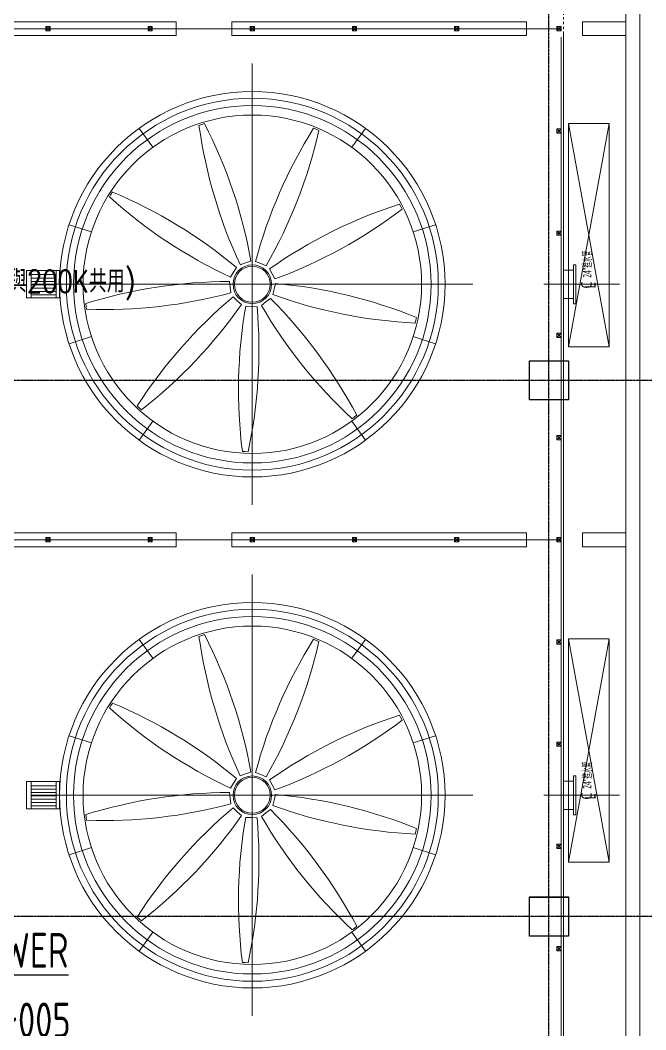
# Model space of a CAD drawing. Extents: x -18238 to -8686, y -1229 to 9502.
# Drawn here: x -14985 to -13865, y 2580 to 4387 of the extents above; entities that cross this region are included whole.
import ezdxf
from ezdxf.enums import TextEntityAlignment as Align

# ---------------------------------------------------------------- set-up
doc = ezdxf.new("R2010")
doc.units = 0
doc.linetypes.add('X-CUB3-LR20$0$COL-CEN-LIN', pattern=[3.25, 2.5, -0.25, 0.25, -0.25])
doc.linetypes.add('X-CUB3-LR20$0$虛線', pattern=[0.846667, 0.423333, -0.423333])
for name, color, linetype in [('188K-SM-03-C3-LR1-MECH-EQ-Y2257103$0$AC-EQ', 1, 'Continuous'), ('188K-SM-03-C3-LR1-MECH-EQ-Y2257103$0$AC-EQ-既有', 21, 'Continuous'), ('X-CUB3-LR20$0$2_屋突二層平面圖_2_A-OBJE-2D.Newcub', 8, 'Continuous'), ('X-CUB3-LR20$0$2_屋突二層平面圖_2_A-OBJE.Newcub', 8, 'Continuous'), ('X-CUB3-LR20$0$2_屋突二層平面圖_2_A-WALL-EX.Newcub', 8, 'Continuous'), ('X-CUB3-LR20$0$2_屋突二層平面圖_2_S-SLAB-SHOW.Newcub', 8, 'Continuous'), ('X-CUB3-LR20$0$CCL', 8, 'X-CUB3-LR20$0$COL-CEN-LIN'), ('X-CUB3-LR20$0$COL-S', 8, 'Continuous')]:
    doc.layers.add(name, color=color, linetype=linetype)
doc.styles.add('188K-SM-03-C3-LR1-MECH-EQ-Y2257103$0$CUP- LRF$0$Standard', font='', dxfattribs={"width": 0.8})
doc.styles.add('188K-SM-03-C3-LR1-MECH-EQ-Y2257103$0$XCM2QR1-200k$0$AA-TXT', font='isocp.shx', dxfattribs={"width": 0.8, "bigfont": 'china.shx'})
doc.styles.add('X-CUB3-LR20$0$CHINA', font='simplex.shx', dxfattribs={"width": 0.75, "bigfont": 'chineset.shx'})
doc.styles.get('188K-SM-03-C3-LR1-MECH-EQ-Y2257103$0$CUP- LRF$0$Standard').set_extended_font_data('Microsoft JhengHei')

# ---------------------------------------------------------------- blocks, each defined once
blk = doc.blocks.new('X-CUB3-LR20$0$CUB3-LR10')
at = {"layer": 'X-CUB3-LR20$0$CCL'}
for p, q in [((-1200, 0), (-1200, 9982.459)), ((720, 4462.459), (-5160, 4462.459)), ((720, 3502.459), (-5160, 3502.459))]:
    blk.add_line(p, q, dxfattribs=at)
at = {"layer": 'X-CUB3-LR20$0$COL-S'}
for points in [[(-1235, 4497.459), (-1165, 4497.459), (-1165, 4427.459), (-1235, 4427.459)], [(-1235, 3537.459), (-1165, 3537.459), (-1165, 3467.459), (-1235, 3467.459)]]:
    blk.add_lwpolyline(points, close=True, dxfattribs=at)
blk = doc.blocks.new('X-CUB3-LR20')
at = {"layer": 'X-CUB3-LR20$0$2_屋突二層平面圖_2_A-OBJE-2D.Newcub', "color": 8, "linetype": 'X-CUB3-LR20$0$虛線', "lineweight": 0, "ltscale": 10, "flags": 128}
blk.add_lwpolyline([(-16224, 6211), (-14012.2, 6211), (-14012.2, 1619.3), (-16224, 1619.3)], close=True, dxfattribs=at)
at = {"layer": 'X-CUB3-LR20$0$2_屋突二層平面圖_2_A-OBJE.Newcub', "color": 8, "lineweight": 0, "ltscale": 10}
for p, q in [((-14003.1, 4202.5), (-13930.1, 4202.5)), ((-14003.1, 3802.5), (-14003.1, 4202.5)), ((-14003.1, 4202.5), (-13930.1, 3802.5)), ((-14003.1, 3802.5), (-13930.1, 4202.5)), ((-13930.1, 4202.5), (-13930.1, 3802.5)), ((-13930.1, 3802.5), (-14003.1, 3802.5)), ((-14003.1, 3279.7), (-13930.1, 3279.7)), ((-14003.1, 2879.7), (-14003.1, 3279.7)), ((-14003.1, 3279.7), (-13930.1, 2879.7)), ((-14003.1, 2879.7), (-13930.1, 3279.7)), ((-13930.1, 3279.7), (-13930.1, 2879.7)), ((-13930.1, 2879.7), (-14003.1, 2879.7))]:
    blk.add_line(p, q, dxfattribs=at)
at = {"layer": 'X-CUB3-LR20$0$2_屋突二層平面圖_2_A-WALL-EX.Newcub', "color": 12, "lineweight": 0, "ltscale": 10, "flags": 128}
for points in [[(-13875.1, 1557.5), (-13875.1, 6284.1)], [(-13900.1, 5274.7), (-13900.1, 4384.7)], [(-14705.6, 4384.7), (-15105.6, 4384.7)], [(-14705.6, 4359.7), (-14705.6, 4384.7)], [(-14078.1, 4384.7), (-14605.6, 4384.7)], [(-14605.6, 4384.7), (-14605.6, 4359.7)], [(-14078.1, 4359.7), (-14078.1, 4384.7)], [(-13900.1, 4384.7), (-13978.1, 4384.7)], [(-13978.1, 4384.7), (-13978.1, 4359.7)], [(-15105.6, 4359.7), (-14705.6, 4359.7)], [(-14605.6, 4359.7), (-14078.1, 4359.7)], [(-13978.1, 4359.7), (-13900.1, 4359.7)], [(-13900.1, 4359.7), (-13900.1, 3469.7)], [(-14705.6, 3469.7), (-15105.6, 3469.7)], [(-14705.6, 3444.7), (-14705.6, 3469.7)], [(-14078.1, 3469.7), (-14605.6, 3469.7)], [(-14605.6, 3469.7), (-14605.6, 3444.7)], [(-14078.1, 3444.7), (-14078.1, 3469.7)], [(-13900.1, 3469.7), (-13978.1, 3469.7)], [(-13978.1, 3469.7), (-13978.1, 3444.7)], [(-15105.6, 3444.7), (-14705.6, 3444.7)], [(-14605.6, 3444.7), (-14078.1, 3444.7)], [(-13978.1, 3444.7), (-13900.1, 3444.7)], [(-13900.1, 3444.7), (-13900.1, 2554.7)]]:
    blk.add_lwpolyline(points, dxfattribs=at)
at = {"layer": 'X-CUB3-LR20$0$2_屋突二層平面圖_2_S-SLAB-SHOW.Newcub', "color": 15, "lineweight": 0, "ltscale": 10, "flags": 128}
for points in [[(-16361.1, 1557.5), (-13875.1, 1557.5), (-13875.1, 6284.1), (-16361.1, 6284.1)], [(-14003.1, 4202.5), (-13930.1, 4202.5), (-13930.1, 3802.5), (-14003.1, 3802.5)], [(-14003.1, 3279.7), (-13930.1, 3279.7), (-13930.1, 2879.7), (-14003.1, 2879.7)]]:
    blk.add_lwpolyline(points, close=True, dxfattribs=at)
at = {"layer": 'X-CUB3-LR20$0$COL-S'}
for points in [[(-14073.1, 3777.5), (-14003.1, 3777.5), (-14003.1, 3707.5), (-14073.1, 3707.5)], [(-14073.1, 2817.5), (-14003.1, 2817.5), (-14003.1, 2747.5), (-14073.1, 2747.5)]]:
    blk.add_lwpolyline(points, close=True, dxfattribs=at)
at = {"layer": 'X-CUB3-LR20$0$CCL'}
blk.add_blockref('X-CUB3-LR20$0$CUB3-LR10', (-12838.1, -720), dxfattribs=at)
at = {"layer": 'DefPoints', "style": 'X-CUB3-LR20$0$CHINA', "width": 0.8}
blk.add_text('Cooling Tower(188K與200K共用)', height=40, dxfattribs=at).set_placement((-15105.5, 3919.9), align=Align.MIDDLE_CENTER)
blk = doc.blocks.new('188K-SM-03-C3-LR1-MECH-EQ-Y2257103')
at = {"layer": '188K-SM-03-C3-LR1-MECH-EQ-Y2257103$0$AC-EQ', "lineweight": 0}
for p, q in [((-14938.9, 4368.3), (-14931.3, 4375.9)), ((-14938.9, 4375.9), (-14931.3, 4368.3)), ((-14938.9, 4368.3), (-14931.3, 4375.9)), ((-14938.9, 4375.9), (-14931.3, 4368.3)), ((-14755.9, 4368.3), (-14748.3, 4375.9)), ((-14755.9, 4375.9), (-14748.3, 4368.3)), ((-14755.9, 4368.3), (-14748.3, 4375.9)), ((-14755.9, 4375.9), (-14748.3, 4368.3)), ((-14572.9, 4368.3), (-14565.3, 4375.9)), ((-14572.9, 4375.9), (-14565.3, 4368.3)), ((-14572.9, 4368.3), (-14565.3, 4375.9)), ((-14572.9, 4375.9), (-14565.3, 4368.3)), ((-14389.9, 4368.3), (-14382.3, 4375.9)), ((-14389.9, 4375.9), (-14382.3, 4368.3)), ((-14389.9, 4368.3), (-14382.3, 4375.9)), ((-14389.9, 4375.9), (-14382.3, 4368.3)), ((-14206.9, 4368.3), (-14199.3, 4375.9)), ((-14206.9, 4375.9), (-14199.3, 4368.3)), ((-14206.9, 4368.3), (-14199.3, 4375.9)), ((-14206.9, 4375.9), (-14199.3, 4368.3)), ((-14023.9, 4368.3), (-14016.3, 4375.9)), ((-14023.9, 4375.9), (-14016.3, 4368.3)), ((-14023.9, 4368.3), (-14016.3, 4375.9)), ((-14023.9, 4375.9), (-14016.3, 4368.3)), ((-15099.9, 4372.1), (-14016.3, 4372.1))]:
    blk.add_line(p, q, dxfattribs=at)
at = {"layer": '188K-SM-03-C3-LR1-MECH-EQ-Y2257103$0$AC-EQ', "lineweight": 0, "flags": 128}
for points in [[(-14938.9, 4375.9), (-14931.3, 4375.9), (-14931.3, 4368.3), (-14938.9, 4368.3)], [(-14938.9, 4375.9), (-14931.3, 4375.9), (-14931.3, 4368.3), (-14938.9, 4368.3)], [(-14755.9, 4375.9), (-14748.3, 4375.9), (-14748.3, 4368.3), (-14755.9, 4368.3)], [(-14755.9, 4375.9), (-14748.3, 4375.9), (-14748.3, 4368.3), (-14755.9, 4368.3)], [(-14572.9, 4375.9), (-14565.3, 4375.9), (-14565.3, 4368.3), (-14572.9, 4368.3)], [(-14572.9, 4375.9), (-14565.3, 4375.9), (-14565.3, 4368.3), (-14572.9, 4368.3)], [(-14389.9, 4375.9), (-14382.3, 4375.9), (-14382.3, 4368.3), (-14389.9, 4368.3)], [(-14389.9, 4375.9), (-14382.3, 4375.9), (-14382.3, 4368.3), (-14389.9, 4368.3)], [(-14206.9, 4375.9), (-14199.3, 4375.9), (-14199.3, 4368.3), (-14206.9, 4368.3)], [(-14206.9, 4375.9), (-14199.3, 4375.9), (-14199.3, 4368.3), (-14206.9, 4368.3)], [(-14023.9, 4375.9), (-14016.3, 4375.9), (-14016.3, 4368.3), (-14023.9, 4368.3)], [(-14023.9, 4375.9), (-14016.3, 4375.9), (-14016.3, 4368.3), (-14023.9, 4368.3)]]:
    blk.add_lwpolyline(points, close=True, dxfattribs=at)
at = {"layer": '188K-SM-03-C3-LR1-MECH-EQ-Y2257103$0$AC-EQ-既有', "lineweight": 0}
for p, q in [((-13875.1, 1557.5), (-13875.1, 6271.5)), ((-13900.1, 1582.5), (-13900.1, 6246.5)), ((-14938.9, 4368.3), (-14931.3, 4375.9)), ((-14938.9, 4375.9), (-14931.3, 4368.3)), ((-14938.9, 4368.3), (-14931.3, 4375.9)), ((-14938.9, 4375.9), (-14931.3, 4368.3)), ((-14755.9, 4368.3), (-14748.3, 4375.9)), ((-14755.9, 4375.9), (-14748.3, 4368.3)), ((-14755.9, 4368.3), (-14748.3, 4375.9)), ((-14755.9, 4375.9), (-14748.3, 4368.3)), ((-14572.9, 4368.3), (-14565.3, 4375.9)), ((-14572.9, 4375.9), (-14565.3, 4368.3)), ((-14572.9, 4368.3), (-14565.3, 4375.9)), ((-14572.9, 4375.9), (-14565.3, 4368.3)), ((-14389.9, 4368.3), (-14382.3, 4375.9)), ((-14389.9, 4375.9), (-14382.3, 4368.3)), ((-14389.9, 4368.3), (-14382.3, 4375.9)), ((-14389.9, 4375.9), (-14382.3, 4368.3)), ((-14206.9, 4368.3), (-14199.3, 4375.9)), ((-14206.9, 4375.9), (-14199.3, 4368.3)), ((-14206.9, 4368.3), (-14199.3, 4375.9)), ((-14206.9, 4375.9), (-14199.3, 4368.3)), ((-14023.9, 4368.3), (-14016.3, 4375.9)), ((-14023.9, 4375.9), (-14016.3, 4368.3)), ((-14023.9, 4368.3), (-14016.3, 4375.9)), ((-14023.9, 4375.9), (-14016.3, 4368.3)), ((-15118.1, 4372.1), (-14016.3, 4372.1)), ((-14569.1, 3519.6), (-14569.1, 4309.6)), ((-14569.1, 4259.6), (-14569.1, 4217.6)), ((-14771.9, 4193.7), (-14747.2, 4159.8)), ((-14366.4, 4193.7), (-14391, 4159.8)), ((-14023.9, 4185.3), (-14016.3, 4192.9)), ((-14023.9, 4192.9), (-14016.3, 4185.3)), ((-14825.1, 4071.1), (-14822.4, 4075.4)), ((-14822.4, 4075.4), (-14819.7, 4079.8)), ((-14897.3, 4021.2), (-14857.3, 4008.3)), ((-14241, 4021.2), (-14281, 4008.3)), ((-14023.9, 4002.3), (-14016.3, 4009.9)), ((-14023.9, 4009.9), (-14016.3, 4002.3)), ((-14597.4, 3944.7), (-14602.9, 3936)), ((-13993.9, 3940), (-13993.9, 3949.6)), ((-13993.9, 3949.6), (-13989.6, 3949.6)), ((-13989.6, 3949.6), (-13989.6, 3879.7)), ((-14973.3, 3939.1), (-14914.1, 3939.1)), ((-14973.3, 3939.1), (-14973.3, 3890.2)), ((-14964.8, 3890.1), (-14964.8, 3939)), ((-14920.5, 3931.8), (-14964.8, 3931.8)), ((-14920.5, 3925.7), (-14964.8, 3925.7)), ((-14920.5, 3939), (-14920.5, 3890.1)), ((-14914.1, 3939.1), (-14914.1, 3890.2)), ((-14602.9, 3936), (-14608.4, 3927.4)), ((-13993.9, 3940), (-14012.2, 3940)), ((-13993.9, 3940), (-13993.9, 3889.2)), ((-14920.5, 3919.7), (-14964.8, 3919.7)), ((-14920.5, 3913.7), (-14964.8, 3913.7)), ((-14920.5, 3907.6), (-14964.8, 3907.6)), ((-14964.1, 3914.6), (-14174.1, 3914.6)), ((-13911.5, 3914.6), (-14047.3, 3914.6)), ((-14914.1, 3890.2), (-14973.3, 3890.2)), ((-14920.5, 3901.6), (-14964.8, 3901.6)), ((-14920.5, 3895.6), (-14964.8, 3895.6)), ((-13993.9, 3889.2), (-14012.2, 3889.2)), ((-13993.9, 3879.7), (-13993.9, 3889.2)), ((-13989.6, 3879.7), (-13993.9, 3879.7)), ((-14897.3, 3808), (-14857.3, 3821)), ((-14241, 3808), (-14281, 3821)), ((-14023.9, 3819.3), (-14016.3, 3826.9)), ((-14023.9, 3826.9), (-14016.3, 3819.3)), ((-14771.9, 3635.5), (-14747.2, 3669.5)), ((-14366.4, 3635.5), (-14391, 3669.5)), ((-14023.9, 3636.3), (-14016.3, 3643.9)), ((-14023.9, 3643.9), (-14016.3, 3636.3)), ((-14569.1, 3569.6), (-14569.1, 3611.6)), ((-16219.9, 3457.1), (-14016.3, 3457.1)), ((-14938.9, 3453.3), (-14931.3, 3460.9)), ((-14938.9, 3460.9), (-14931.3, 3453.3)), ((-14938.9, 3453.3), (-14931.3, 3460.9)), ((-14938.9, 3460.9), (-14931.3, 3453.3)), ((-14755.9, 3453.3), (-14748.3, 3460.9)), ((-14755.9, 3460.9), (-14748.3, 3453.3)), ((-14755.9, 3453.3), (-14748.3, 3460.9)), ((-14755.9, 3460.9), (-14748.3, 3453.3)), ((-14572.9, 3453.3), (-14565.3, 3460.9)), ((-14572.9, 3460.9), (-14565.3, 3453.3)), ((-14572.9, 3453.3), (-14565.3, 3460.9)), ((-14572.9, 3460.9), (-14565.3, 3453.3)), ((-14389.9, 3453.3), (-14382.3, 3460.9)), ((-14389.9, 3460.9), (-14382.3, 3453.3)), ((-14389.9, 3453.3), (-14382.3, 3460.9)), ((-14389.9, 3460.9), (-14382.3, 3453.3)), ((-14206.9, 3453.3), (-14199.3, 3460.9)), ((-14206.9, 3460.9), (-14199.3, 3453.3)), ((-14206.9, 3453.3), (-14199.3, 3460.9)), ((-14206.9, 3460.9), (-14199.3, 3453.3)), ((-14023.9, 3453.3), (-14016.3, 3460.9)), ((-14023.9, 3460.9), (-14016.3, 3453.3)), ((-14023.9, 3453.3), (-14016.3, 3460.9)), ((-14023.9, 3460.9), (-14016.3, 3453.3)), ((-14569.1, 2604.6), (-14569.1, 3394.6)), ((-14569.1, 3344.6), (-14569.1, 3302.6)), ((-14771.9, 3278.7), (-14747.2, 3244.8)), ((-14366.4, 3278.7), (-14391, 3244.8)), ((-14023.9, 3270.3), (-14016.3, 3277.9)), ((-14023.9, 3277.9), (-14016.3, 3270.3)), ((-14897.3, 3106.2), (-14857.3, 3093.3)), ((-14241, 3106.2), (-14281, 3093.3)), ((-14023.9, 3087.3), (-14016.3, 3094.9)), ((-14023.9, 3094.9), (-14016.3, 3087.3)), ((-14973.3, 3024.1), (-14914.1, 3024.1)), ((-14973.3, 3024.1), (-14973.3, 2975.2)), ((-14964.8, 2975.1), (-14964.8, 3024)), ((-14920.5, 3024), (-14920.5, 2975.1)), ((-14914.1, 3024.1), (-14914.1, 2975.2)), ((-13993.9, 3025), (-14012.2, 3025)), ((-13993.9, 3025), (-13993.9, 3034.6)), ((-13993.9, 3034.6), (-13989.6, 3034.6)), ((-13993.9, 3025), (-13993.9, 2974.2)), ((-13989.6, 3034.6), (-13989.6, 2964.7)), ((-14920.5, 3016.8), (-14964.8, 3016.8)), ((-14920.5, 3010.7), (-14964.8, 3010.7)), ((-14920.5, 3004.7), (-14964.8, 3004.7)), ((-14920.5, 2998.7), (-14964.8, 2998.7)), ((-14920.5, 2992.6), (-14964.8, 2992.6)), ((-14920.5, 2986.6), (-14964.8, 2986.6)), ((-14964.1, 2999.6), (-14174.1, 2999.6)), ((-13911.5, 2999.6), (-14047.3, 2999.6)), ((-14914.1, 2975.2), (-14973.3, 2975.2)), ((-14920.5, 2980.6), (-14964.8, 2980.6)), ((-13993.9, 2974.2), (-14012.2, 2974.2)), ((-13993.9, 2964.7), (-13993.9, 2974.2)), ((-13989.6, 2964.7), (-13993.9, 2964.7)), ((-14023.9, 2904.3), (-14016.3, 2911.9)), ((-14023.9, 2911.9), (-14016.3, 2904.3)), ((-14897.3, 2893), (-14857.3, 2906)), ((-14241, 2893), (-14281, 2906)), ((-14771.9, 2720.5), (-14747.2, 2754.5)), ((-14366.4, 2720.5), (-14391, 2754.5)), ((-14023.9, 2721.3), (-14016.3, 2728.9)), ((-14023.9, 2728.9), (-14016.3, 2721.3)), ((-14569.1, 2654.6), (-14569.1, 2696.6))]:
    blk.add_line(p, q, dxfattribs=at)
at = {"layer": '188K-SM-03-C3-LR1-MECH-EQ-Y2257103$0$AC-EQ-既有', "lineweight": 0, "flags": 128}
for points in [[(-14938.9, 4375.9), (-14931.3, 4375.9), (-14931.3, 4368.3), (-14938.9, 4368.3)], [(-14938.9, 4375.9), (-14931.3, 4375.9), (-14931.3, 4368.3), (-14938.9, 4368.3)], [(-14755.9, 4375.9), (-14748.3, 4375.9), (-14748.3, 4368.3), (-14755.9, 4368.3)], [(-14755.9, 4375.9), (-14748.3, 4375.9), (-14748.3, 4368.3), (-14755.9, 4368.3)], [(-14572.9, 4375.9), (-14565.3, 4375.9), (-14565.3, 4368.3), (-14572.9, 4368.3)], [(-14572.9, 4375.9), (-14565.3, 4375.9), (-14565.3, 4368.3), (-14572.9, 4368.3)], [(-14389.9, 4375.9), (-14382.3, 4375.9), (-14382.3, 4368.3), (-14389.9, 4368.3)], [(-14389.9, 4375.9), (-14382.3, 4375.9), (-14382.3, 4368.3), (-14389.9, 4368.3)], [(-14206.9, 4375.9), (-14199.3, 4375.9), (-14199.3, 4368.3), (-14206.9, 4368.3)], [(-14206.9, 4375.9), (-14199.3, 4375.9), (-14199.3, 4368.3), (-14206.9, 4368.3)], [(-14023.9, 4375.9), (-14016.3, 4375.9), (-14016.3, 4368.3), (-14023.9, 4368.3)], [(-14023.9, 4375.9), (-14016.3, 4375.9), (-14016.3, 4368.3), (-14023.9, 4368.3)], [(-14023.9, 4192.9), (-14016.3, 4192.9), (-14016.3, 4185.3), (-14023.9, 4185.3)], [(-14023.9, 4009.9), (-14016.3, 4009.9), (-14016.3, 4002.3), (-14023.9, 4002.3)], [(-14023.9, 3826.9), (-14016.3, 3826.9), (-14016.3, 3819.3), (-14023.9, 3819.3)], [(-14023.9, 3643.9), (-14016.3, 3643.9), (-14016.3, 3636.3), (-14023.9, 3636.3)], [(-14938.9, 3460.9), (-14931.3, 3460.9), (-14931.3, 3453.3), (-14938.9, 3453.3)], [(-14938.9, 3460.9), (-14931.3, 3460.9), (-14931.3, 3453.3), (-14938.9, 3453.3)], [(-14755.9, 3460.9), (-14748.3, 3460.9), (-14748.3, 3453.3), (-14755.9, 3453.3)], [(-14755.9, 3460.9), (-14748.3, 3460.9), (-14748.3, 3453.3), (-14755.9, 3453.3)], [(-14572.9, 3460.9), (-14565.3, 3460.9), (-14565.3, 3453.3), (-14572.9, 3453.3)], [(-14572.9, 3460.9), (-14565.3, 3460.9), (-14565.3, 3453.3), (-14572.9, 3453.3)], [(-14389.9, 3460.9), (-14382.3, 3460.9), (-14382.3, 3453.3), (-14389.9, 3453.3)], [(-14389.9, 3460.9), (-14382.3, 3460.9), (-14382.3, 3453.3), (-14389.9, 3453.3)], [(-14206.9, 3460.9), (-14199.3, 3460.9), (-14199.3, 3453.3), (-14206.9, 3453.3)], [(-14206.9, 3460.9), (-14199.3, 3460.9), (-14199.3, 3453.3), (-14206.9, 3453.3)], [(-14023.9, 3460.9), (-14016.3, 3460.9), (-14016.3, 3453.3), (-14023.9, 3453.3)], [(-14023.9, 3460.9), (-14016.3, 3460.9), (-14016.3, 3453.3), (-14023.9, 3453.3)], [(-14023.9, 3277.9), (-14016.3, 3277.9), (-14016.3, 3270.3), (-14023.9, 3270.3)], [(-14023.9, 3094.9), (-14016.3, 3094.9), (-14016.3, 3087.3), (-14023.9, 3087.3)], [(-14023.9, 2911.9), (-14016.3, 2911.9), (-14016.3, 2904.3), (-14023.9, 2904.3)], [(-14023.9, 2728.9), (-14016.3, 2728.9), (-14016.3, 2721.3), (-14023.9, 2721.3)]]:
    blk.add_lwpolyline(points, close=True, dxfattribs=at)
for points in [[(-14012.2, 4363.4), (-14012.2, 1619.2), (-16224, 1619.2), (-16224, 3463.9)], [(-14016.3, 4357), (-14016.3, 1623.3), (-16219.9, 1623.3), (-16219.9, 3466.2)]]:
    blk.add_lwpolyline(points, dxfattribs=at)
for points in [[(-14664.7, 4199.1), (-14659.8, 4200.6), (-14654.9, 4202.2, -0.075062), (-14571.5, 3955.8), (-14581.2, 3952.7), (-14591, 3949.6)], [(-14459.5, 4193.9), (-14454.8, 4192), (-14450, 4190, -0.075062), (-14544.5, 3947.7), (-14553.9, 3951.6), (-14563.4, 3955.5)], [(-14305.6, 4058.1), (-14303.2, 4053.5), (-14300.9, 4049, -0.075062), (-14529, 3924.1), (-14533.7, 3933.1), (-14538.5, 3942.2)], [(-14865.8, 3870), (-14866.5, 3875), (-14867.2, 3880.1, -0.075062), (-14610.1, 3919.5), (-14608.8, 3909.4), (-14607.4, 3899.2)], [(-14275.1, 3855.1), (-14276.2, 3850.1), (-14277.3, 3845.1, -0.075062), (-14532.3, 3896.1), (-14530.1, 3906), (-14527.9, 3916)], [(-14767.7, 3689.7), (-14771.5, 3693.1), (-14775.3, 3696.6, -0.075062), (-14603.6, 3892), (-14596.1, 3885.1), (-14588.6, 3878.2)], [(-14382.1, 3680), (-14386.2, 3676.9), (-14390.2, 3673.8, -0.075062), (-14552.9, 3876.7), (-14544.8, 3883), (-14536.7, 3889.2)], [(-14576.7, 3614.7), (-14581.8, 3614.9), (-14586.9, 3615.1, -0.075062), (-14581, 3875.1), (-14570.8, 3874.7), (-14560.6, 3874.3)], [(-14664.7, 3284.1), (-14659.8, 3285.6), (-14654.9, 3287.2, -0.075062), (-14571.5, 3040.8), (-14581.2, 3037.7), (-14591, 3034.6)], [(-14459.5, 3278.9), (-14454.8, 3277), (-14450, 3275, -0.075062), (-14544.5, 3032.7), (-14553.9, 3036.6), (-14563.4, 3040.5)], [(-14825.1, 3156.1), (-14822.4, 3160.4), (-14819.7, 3164.8, -0.075062), (-14597.4, 3029.7), (-14602.9, 3021), (-14608.4, 3012.4)], [(-14305.6, 3143.1), (-14303.2, 3138.5), (-14300.9, 3134, -0.075062), (-14529, 3009.1), (-14533.7, 3018.1), (-14538.5, 3027.2)], [(-14865.8, 2955), (-14866.5, 2960), (-14867.2, 2965.1, -0.075062), (-14610.1, 3004.5), (-14608.8, 2994.4), (-14607.4, 2984.2)], [(-14275.1, 2940.1), (-14276.2, 2935.1), (-14277.3, 2930.1, -0.075062), (-14532.3, 2981.1), (-14530.1, 2991), (-14527.9, 3001)], [(-14767.7, 2774.7), (-14771.5, 2778.1), (-14775.3, 2781.6, -0.075062), (-14603.6, 2977), (-14596.1, 2970.1), (-14588.6, 2963.2)], [(-14382.1, 2765), (-14386.2, 2761.9), (-14390.2, 2758.8, -0.075062), (-14552.9, 2961.7), (-14544.8, 2968), (-14536.7, 2974.2)], [(-14576.7, 2699.7), (-14581.8, 2699.9), (-14586.9, 2700.1, -0.075062), (-14581, 2960.1), (-14570.8, 2959.7), (-14560.6, 2959.3)]]:
    blk.add_lwpolyline(points, format="xyb", dxfattribs=at)
at = {"layer": '188K-SM-03-C3-LR1-MECH-EQ-Y2257103$0$AC-EQ-既有', "lineweight": 0}
for centre, radius in [((-14569.1, 3914.6), 345), ((-14569.1, 3914.6), 333), ((-14569.1, 3914.6), 320), ((-14569.1, 3914.6), 303), ((-14569.1, 3914.6), 34.6), ((-14569.1, 3914.6), 32.2), ((-14569.1, 2999.6), 345), ((-14569.1, 2999.6), 333), ((-14569.1, 2999.6), 320), ((-14569.1, 2999.6), 303), ((-14569.1, 2999.6), 34.6), ((-14569.1, 2999.6), 32.2)]:
    blk.add_circle(centre, radius, dxfattribs=at)
for centre, start, end in [((-13801.7, 4318.4), 187.8735, 205.0443), ((-13721.7, 3730.6), 147.8735, 165.0443), ((-14240.8, 4717.2), 227.8735, 245.0443), ((-15155.9, 3276.1), 50.1243, 67.295), ((-14038.2, 3229), 107.8735, 125.0443), ((-14603.2, 3048.1), 67.8735, 85.0443), ((-14833.5, 4740.5), 267.8735, 285.0443), ((-15152.2, 3272.7), 27.8735, 45.0443), ((-15302.5, 4377.3), 307.8735, 325.0443), ((-15428.4, 3797.7), 347.8735, 5.0443), ((-13801.7, 3403.4), 187.8735, 205.0443), ((-13721.7, 2815.6), 147.8735, 165.0443), ((-14240.8, 3802.2), 227.8735, 245.0443), ((-14038.2, 2314), 107.8735, 125.0443), ((-14603.2, 2133.1), 67.8735, 85.0443), ((-14833.5, 3825.5), 267.8735, 285.0443), ((-15152.2, 2357.7), 27.8735, 45.0443), ((-15302.5, 3462.3), 307.8735, 325.0443), ((-15428.4, 2882.7), 347.8735, 5.0443)]:
    blk.add_arc(centre, 871.1, start, end, dxfattribs=at)
at = {"layer": '188K-SM-03-C3-LR1-MECH-EQ-Y2257103$0$AC-EQ-既有', "style": '188K-SM-03-C3-LR1-MECH-EQ-Y2257103$0$XCM2QR1-200k$0$AA-TXT', "width": 0.8}
for s, p in [('%%UCOOLING TOWER', (-15125.7, 2722)), ('%%UF1-C3-CT-001~005', (-15137.8, 2597.2))]:
    blk.add_text(s, height=62.5, dxfattribs=at).set_placement(p, align=Align.MIDDLE_CENTER)
at = {"layer": '188K-SM-03-C3-LR1-MECH-EQ-Y2257103$0$AC-EQ-既有', "lineweight": 0, "rotation": 90, "style": '188K-SM-03-C3-LR1-MECH-EQ-Y2257103$0$CUP- LRF$0$Standard'}
for s, insert, char_height, attachment_point in [('\\A1;{\\W0.600000x;\\pql;\\fMicrosoft JhengHei|b0|i0|c136|p34;24"進水管}', (-13968.7, 3926.2), 15.069, 4), ('\\A1;{\\pql;\\fMicrosoft JhengHei|b0|i0|c136|p34;C}', (-13961.1, 3906.9), 18.968, 7), ('\\A1;{\\pql;\\fMicrosoft JhengHei|b0|i0|c136|p34;L}', (-13954.5, 3907.3), 18.968, 7), ('\\A1;{\\W0.600000x;\\pql;\\fMicrosoft JhengHei|b0|i0|c136|p34;24"進水管}', (-13968.7, 3011.2), 15.069, 4), ('\\A1;{\\pql;\\fMicrosoft JhengHei|b0|i0|c136|p34;C}', (-13961.1, 2991.9), 18.968, 7), ('\\A1;{\\pql;\\fMicrosoft JhengHei|b0|i0|c136|p34;L}', (-13954.5, 2992.3), 18.968, 7)]:
    blk.add_mtext(s, dxfattribs=dict(at, insert=insert, char_height=char_height, attachment_point=attachment_point))

msp = doc.modelspace()

# ---------------------------------------------------------------- block references
for name in ['X-CUB3-LR20', '188K-SM-03-C3-LR1-MECH-EQ-Y2257103']:
    msp.add_blockref(name, (0, 0))

doc.saveas('drawing.dxf')
